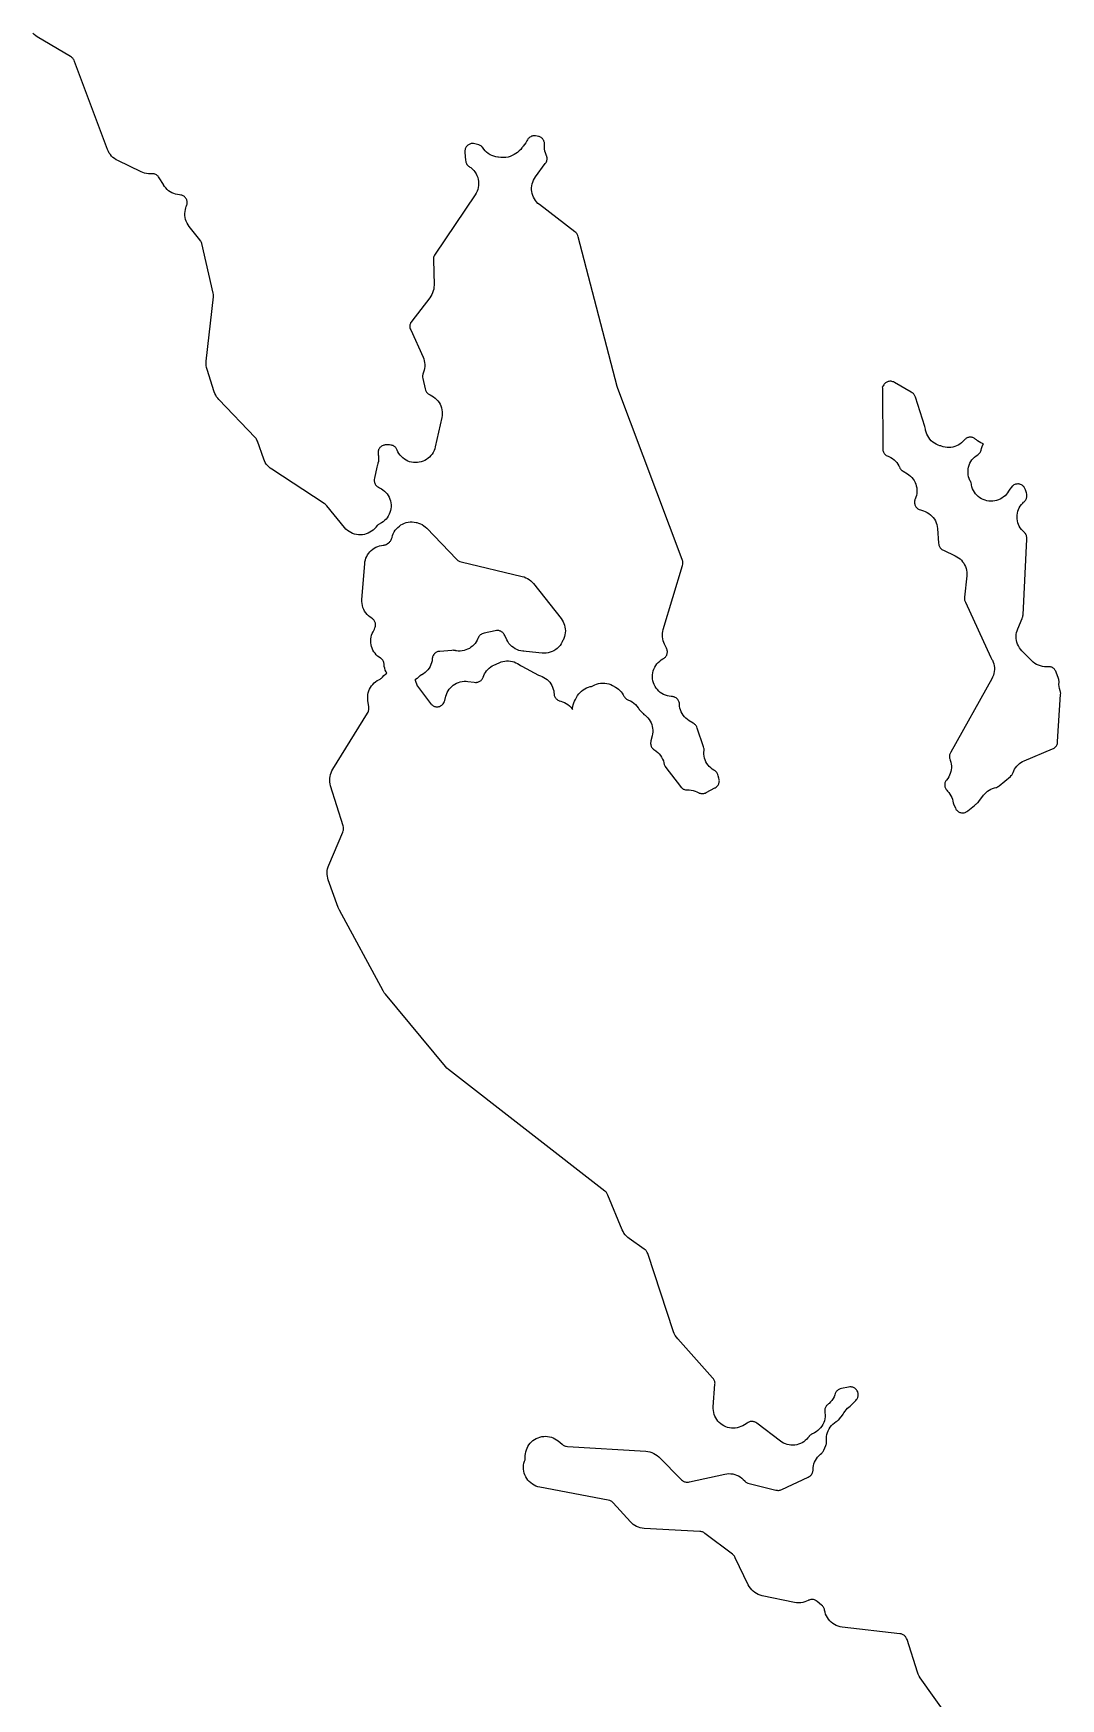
# Model space of a CAD drawing. Header units: metres. Extents: x 0 to 400, y 0 to 202.
# Drawn here: x 232.2 to 265.5, y 101.1 to 155 of the extents above; entities that cross this region are included whole.
import ezdxf

# ---------------------------------------------------------------- set-up
doc = ezdxf.new("R2010")
doc.units = ezdxf.units.M

msp = doc.modelspace()

# ---------------------------------------------------------------- linework, layer by layer
msp.add_lwpolyline([(262.363, 99.7916), (260.947, 101.7776), (260.911, 101.8336), (260.881, 101.8936), (260.858, 101.9566), (260.519, 103.0146), (260.506, 103.0496), (260.495, 103.0726), (260.482, 103.0936), (260.468, 103.1126), (260.453, 103.1286), (260.435, 103.1446), (260.414, 103.1606), (260.394, 103.1726), (260.373, 103.1826), (260.352, 103.1906), (260.327, 103.1976), (260.288, 103.2036), (258.42, 103.4186), (258.356, 103.4296), (258.293, 103.4466), (258.232, 103.4696), (258.174, 103.4996), (258.119, 103.5346), (258.068, 103.5746), (258.021, 103.6196), (257.979, 103.6696), (257.942, 103.7236), (257.911, 103.7806), (257.885, 103.8406), (257.866, 103.9026), (257.853, 103.9666), (257.852, 103.9766), (257.846, 103.9996), (257.838, 104.0226), (257.827, 104.0446), (257.815, 104.0656), (257.799, 104.0876), (257.784, 104.1036), (257.755, 104.1306), (257.617, 104.2446), (257.584, 104.2696), (257.564, 104.2816), (257.544, 104.2916), (257.521, 104.3006), (257.496, 104.3066), (257.472, 104.3106), (257.447, 104.3116), (257.422, 104.3116), (257.402, 104.3086), (257.377, 104.3016), (257.349, 104.2926), (257.332, 104.2856), (257.318, 104.2786), (257.272, 104.2556), (257.21, 104.2316), (257.145, 104.2146), (257.078, 104.2036), (257.011, 104.2006), (256.944, 104.2036), (256.878, 104.2146), (255.833, 104.4346), (255.769, 104.4516), (255.707, 104.4746), (255.648, 104.5036), (255.592, 104.5396), (255.541, 104.5796), (255.493, 104.6256), (255.451, 104.6756), (255.413, 104.7306), (255.382, 104.7876), (254.962, 105.6626), (254.944, 105.6966), (254.932, 105.7136), (254.916, 105.7336), (254.9, 105.7496), (254.871, 105.7746), (253.979, 106.4526), (253.944, 106.4766), (253.923, 106.4886), (253.902, 106.4966), (253.879, 106.5046), (253.851, 106.5096), (253.81, 106.5146), (252.012, 106.6136), (251.95, 106.6206), (251.888, 106.6326), (251.828, 106.6516), (251.77, 106.6756), (251.714, 106.7056), (251.662, 106.7406), (251.613, 106.7806), (251.568, 106.8246), (251.013, 107.4366), (250.985, 107.4646), (250.968, 107.4786), (250.949, 107.4916), (250.926, 107.5046), (250.908, 107.5126), (250.887, 107.5196), (250.848, 107.5286), (248.637, 107.9456), (248.574, 107.9616), (248.512, 107.9826), (248.453, 108.0106), (248.397, 108.0436), (248.345, 108.0826), (248.297, 108.1266), (248.253, 108.1756), (248.215, 108.2276), (248.182, 108.2836), (248.155, 108.3436), (248.134, 108.4046), (248.119, 108.4686), (248.111, 108.5336), (248.109, 108.5986), (248.114, 108.6636), (248.125, 108.7276), (248.143, 108.7906), (248.158, 108.8346), (248.165, 108.8606), (248.168, 108.8826), (248.168, 108.9046), (248.168, 108.9056), (248.167, 108.9676), (248.173, 109.0306), (248.184, 109.0926), (248.201, 109.1526), (248.224, 109.2116), (248.252, 109.2676), (248.286, 109.3196), (248.325, 109.3696), (248.368, 109.4146), (248.416, 109.4556), (248.467, 109.4926), (248.522, 109.5236), (248.579, 109.5486), (248.638, 109.5686), (248.7, 109.5836), (248.762, 109.5916), (248.825, 109.5936), (248.887, 109.5896), (248.949, 109.5796), (249.01, 109.5636), (249.069, 109.5416), (249.125, 109.5146), (249.179, 109.4816), (249.229, 109.4436), (249.359, 109.3366), (249.394, 109.3106), (249.415, 109.2976), (249.441, 109.2856), (249.465, 109.2776), (249.489, 109.2716), (249.531, 109.2676), (252.067, 109.1116), (252.133, 109.1036), (252.198, 109.0896), (252.261, 109.0686), (252.322, 109.0416), (252.38, 109.0086), (252.434, 108.9686), (252.483, 108.9246), (253.225, 108.1896), (253.255, 108.1626), (253.276, 108.1466), (253.3, 108.1326), (253.322, 108.1226), (253.342, 108.1156), (253.368, 108.1096), (253.396, 108.1066), (253.418, 108.1056), (253.443, 108.1076), (253.486, 108.1146), (254.622, 108.3696), (254.686, 108.3806), (254.751, 108.3856), (254.816, 108.3836), (254.881, 108.3746), (254.944, 108.3596), (255.006, 108.3386), (255.065, 108.3116), (255.121, 108.2786), (255.173, 108.2396), (255.222, 108.1966), (255.266, 108.1476), (255.266, 108.1466), (255.286, 108.1266), (255.302, 108.1126), (255.324, 108.0986), (255.346, 108.0866), (255.37, 108.0776), (255.411, 108.0646), (256.277, 107.8536), (256.314, 107.8456), (256.338, 107.8436), (256.361, 107.8436), (256.388, 107.8466), (256.412, 107.8506), (256.431, 107.8566), (256.469, 107.8726), (257.32, 108.2676), (257.357, 108.2876), (257.378, 108.3006), (257.395, 108.3146), (257.411, 108.3306), (257.428, 108.3506), (257.443, 108.3726), (257.453, 108.3916), (257.464, 108.4166), (257.472, 108.4416), (257.476, 108.4616), (257.479, 108.4876), (257.479, 108.5206), (257.483, 108.5816), (257.493, 108.6426), (257.508, 108.7016), (257.529, 108.7596), (257.555, 108.8146), (257.586, 108.8666), (257.622, 108.9166), (257.662, 108.9626), (257.707, 109.0036), (257.716, 109.0106), (257.719, 109.0126), (257.759, 109.0466), (257.776, 109.0646), (257.792, 109.0856), (257.805, 109.1046), (257.823, 109.1406), (257.891, 109.2956), (257.905, 109.3316), (257.911, 109.3536), (257.916, 109.3786), (257.918, 109.4036), (257.917, 109.4296), (257.915, 109.4496), (257.912, 109.5166), (257.915, 109.5826), (257.926, 109.6486), (257.943, 109.7126), (257.966, 109.7746), (257.996, 109.8336), (258.031, 109.8906), (258.072, 109.9426), (258.119, 109.9896), (258.169, 110.0326), (258.224, 110.0696), (258.27, 110.0976), (258.29, 110.1136), (258.308, 110.1296), (258.335, 110.1596), (258.43, 110.2806), (258.454, 110.3126), (258.479, 110.3556), (258.513, 110.4066), (258.551, 110.4546), (258.594, 110.4996), (258.641, 110.5396), (258.682, 110.5716), (258.711, 110.5996), (258.861, 110.7546), (258.888, 110.7856), (258.902, 110.8046), (258.914, 110.8246), (258.925, 110.8486), (258.933, 110.8736), (258.938, 110.8956), (258.942, 110.9186), (258.942, 110.9436), (258.941, 110.9686), (258.937, 110.9926), (258.931, 111.0146), (258.923, 111.0366), (258.911, 111.0606), (258.899, 111.0806), (258.883, 111.1026), (258.866, 111.1206), (258.85, 111.1356), (258.83, 111.1506), (258.808, 111.1626), (258.787, 111.1726), (258.764, 111.1806), (258.738, 111.1876), (258.714, 111.1906), (258.69, 111.1916), (258.665, 111.1906), (258.626, 111.1846), (258.397, 111.1396), (258.358, 111.1296), (258.333, 111.1206), (258.309, 111.1086), (258.289, 111.0976), (258.269, 111.0806), (258.249, 111.0636), (258.233, 111.0456), (258.22, 111.0266), (258.206, 111.0026), (258.196, 110.9796), (258.183, 110.9396), (258.158, 110.8756), (258.127, 110.8146), (258.089, 110.7576), (258.046, 110.7046), (257.997, 110.6566), (257.981, 110.6446), (257.972, 110.6366), (257.936, 110.6056), (257.917, 110.5856), (257.904, 110.5686), (257.89, 110.5476), (257.879, 110.5256), (257.871, 110.5036), (257.864, 110.4776), (257.86, 110.4536), (257.858, 110.4296), (257.858, 110.4076), (257.864, 110.3566), (257.869, 110.2926), (257.867, 110.2276), (257.859, 110.1626), (257.844, 110.0996), (257.823, 110.0386), (257.796, 109.9796), (257.763, 109.9226), (257.724, 109.8706), (257.681, 109.8226), (257.633, 109.7786), (257.581, 109.7396), (257.525, 109.7066), (257.466, 109.6786), (257.452, 109.6736), (257.428, 109.6606), (257.403, 109.6446), (257.386, 109.6296), (257.37, 109.6146), (257.354, 109.5946), (257.352, 109.5926), (257.315, 109.5416), (257.274, 109.4956), (257.228, 109.4536), (257.178, 109.4166), (257.125, 109.3836), (257.069, 109.3566), (257.011, 109.3346), (256.95, 109.3186), (256.889, 109.3076), (256.827, 109.3036), (256.765, 109.3056), (256.703, 109.3126), (256.642, 109.3266), (256.583, 109.3456), (256.526, 109.3706), (256.471, 109.4006), (256.42, 109.4366), (255.662, 110.0136), (255.629, 110.0366), (255.607, 110.0496), (255.585, 110.0596), (255.564, 110.0666), (255.542, 110.0706), (255.517, 110.0736), (255.491, 110.0746), (255.468, 110.0736), (255.444, 110.0696), (255.421, 110.0636), (255.399, 110.0546), (255.379, 110.0456), (255.344, 110.0236), (255.257, 109.9656), (255.203, 109.9326), (255.146, 109.9056), (255.087, 109.8846), (255.026, 109.8686), (254.963, 109.8596), (254.9, 109.8556), (254.837, 109.8586), (254.775, 109.8666), (254.714, 109.8816), (254.654, 109.9026), (254.597, 109.9286), (254.543, 109.9606), (254.492, 109.9976), (254.444, 110.0386), (254.401, 110.0846), (254.363, 110.1346), (254.33, 110.1886), (254.302, 110.2446), (254.28, 110.3036), (254.263, 110.3646), (254.253, 110.4266), (254.248, 110.4896), (254.25, 110.5526), (254.305, 111.2766), (254.306, 111.3186), (254.304, 111.3406), (254.3, 111.3656), (254.293, 111.3896), (254.284, 111.4126), (254.272, 111.4356), (254.256, 111.4586), (254.23, 111.4916), (253.098, 112.7506), (253.056, 112.8026), (253.02, 112.8586), (252.989, 112.9176), (252.965, 112.9796), (252.127, 115.5086), (252.114, 115.5416), (252.104, 115.5626), (252.091, 115.5846), (252.078, 115.6016), (252.064, 115.6166), (252.048, 115.6316), (252.017, 115.6556), (251.532, 115.9926), (251.484, 116.0306), (251.439, 116.0726), (251.398, 116.1186), (251.361, 116.1686), (251.33, 116.2216), (251.304, 116.2776), (250.841, 117.4016), (250.821, 117.4416), (250.809, 117.4626), (250.794, 117.4816), (250.774, 117.5036), (250.742, 117.5316), (245.685, 121.4696), (245.632, 121.5146), (245.585, 121.5656), (243.641, 123.9016), (243.602, 123.9536), (243.569, 124.0086), (242.155, 126.6256), (242.134, 126.6686), (242.116, 126.7126), (241.793, 127.6046), (241.775, 127.6626), (241.762, 127.7226), (241.755, 127.7826), (241.754, 127.8436), (241.759, 127.9046), (241.769, 127.9636), (241.785, 128.0226), (241.806, 128.0796), (242.261, 129.1476), (242.276, 129.1876), (242.282, 129.2116), (242.286, 129.2366), (242.287, 129.2626), (242.286, 129.2876), (242.282, 129.3126), (242.272, 129.3516), (241.868, 130.6516), (241.853, 130.7106), (241.843, 130.7716), (241.839, 130.8336), (241.841, 130.8946), (241.849, 130.9556), (241.862, 131.0156), (241.881, 131.0746), (241.906, 131.1306), (241.936, 131.1846), (243.061, 133.0036), (243.079, 133.0376), (243.09, 133.0636), (243.098, 133.0866), (243.103, 133.1096), (243.105, 133.1346), (243.106, 133.1616), (243.103, 133.2016), (243.073, 133.4166), (243.068, 133.4786), (243.068, 133.5406), (243.074, 133.6016), (243.087, 133.6626), (243.104, 133.7216), (243.128, 133.7796), (243.157, 133.8336), (243.191, 133.8856), (243.23, 133.9336), (243.273, 133.9786), (243.32, 134.0186), (243.371, 134.0536), (243.425, 134.0846), (243.47, 134.1066), (243.494, 134.1216), (243.512, 134.1346), (243.527, 134.1486), (243.547, 134.1716), (243.592, 134.2186), (243.641, 134.2606), (243.686, 134.2916), (243.661, 134.3386), (243.636, 134.3956), (243.618, 134.4556), (243.605, 134.5166), (243.598, 134.5786), (243.597, 134.5946), (243.593, 134.6206), (243.586, 134.6466), (243.578, 134.6706), (243.567, 134.6926), (243.555, 134.7126), (243.541, 134.7316), (243.524, 134.7496), (243.505, 134.7666), (243.489, 134.7796), (243.482, 134.7836), (243.437, 134.8126), (243.388, 134.8506), (243.344, 134.8936), (243.304, 134.9406), (243.268, 134.9906), (243.237, 135.0446), (243.212, 135.1006), (243.192, 135.1586), (243.177, 135.2186), (243.169, 135.2796), (243.166, 135.3416), (243.169, 135.4026), (243.178, 135.4636), (243.193, 135.5236), (243.213, 135.5826), (243.239, 135.6386), (243.285, 135.7256), (243.302, 135.7636), (243.311, 135.7906), (243.317, 135.8136), (243.32, 135.8346), (243.32, 135.8606), (243.319, 135.8856), (243.315, 135.9096), (243.309, 135.9346), (243.301, 135.9546), (243.289, 135.9796), (243.275, 136.0026), (243.263, 136.0186), (243.246, 136.0366), (243.228, 136.0536), (243.207, 136.0686), (243.197, 136.0746), (243.142, 136.1106), (243.092, 136.1526), (243.046, 136.1986), (243.005, 136.2496), (242.969, 136.3046), (242.939, 136.3626), (242.915, 136.4226), (242.897, 136.4856), (242.885, 136.5506), (242.88, 136.6156), (242.882, 136.6806), (242.97, 137.8396), (242.977, 137.9006), (242.991, 137.9606), (243.01, 138.0196), (243.034, 138.0756), (243.064, 138.1296), (243.099, 138.1806), (243.138, 138.2286), (243.182, 138.2716), (243.229, 138.3106), (243.28, 138.3446), (243.335, 138.3746), (243.391, 138.3986), (243.45, 138.4166), (243.51, 138.4296), (243.57, 138.4366), (243.571, 138.4366), (243.595, 138.4406), (243.619, 138.4476), (243.64, 138.4556), (243.662, 138.4656), (243.697, 138.4866), (243.736, 138.5136), (243.769, 138.5376), (243.786, 138.5536), (243.802, 138.5726), (243.818, 138.5936), (243.831, 138.6166), (243.841, 138.6396), (243.85, 138.6656), (243.856, 138.6916), (243.873, 138.7526), (243.896, 138.8116), (243.925, 138.8676), (243.959, 138.9206), (243.999, 138.9706), (244.043, 139.0166), (244.091, 139.0576), (244.143, 139.0936), (244.198, 139.1246), (244.256, 139.1506), (244.317, 139.1696), (244.379, 139.1836), (244.442, 139.1906), (244.505, 139.1926), (244.568, 139.1876), (244.631, 139.1766), (244.653, 139.1716), (244.713, 139.1546), (244.772, 139.1316), (244.828, 139.1036), (244.881, 139.0706), (244.931, 139.0316), (244.976, 138.9886), (245.938, 137.9866), (245.967, 137.9596), (245.985, 137.9456), (246.006, 137.9326), (246.026, 137.9216), (246.047, 137.9136), (246.087, 137.9026), (248.071, 137.4266), (248.13, 137.4096), (248.188, 137.3866), (248.242, 137.3586), (248.294, 137.3256), (248.343, 137.2876), (248.388, 137.2446), (248.428, 137.1986), (249.323, 136.0666), (249.359, 136.0166), (249.39, 135.9626), (249.416, 135.9066), (249.437, 135.8476), (249.451, 135.7876), (249.46, 135.7266), (249.463, 135.6646), (249.46, 135.6026), (249.451, 135.5416), (249.436, 135.4806), (249.416, 135.4226), (249.39, 135.3666), (249.376, 135.3406), (249.362, 135.3066), (249.33, 135.2496), (249.293, 135.1956), (249.25, 135.1456), (249.202, 135.0996), (249.15, 135.0596), (249.094, 135.0246), (249.035, 134.9956), (248.973, 134.9726), (248.909, 134.9566), (248.844, 134.9466), (248.778, 134.9436), (248.713, 134.9476), (248.193, 135.0016), (248.12, 135.0056), (248.12, 135.0066), (248.089, 135.0076), (248.023, 135.0186), (247.959, 135.0346), (247.897, 135.0586), (247.837, 135.0876), (247.781, 135.1236), (247.729, 135.1646), (247.681, 135.2106), (247.639, 135.2616), (247.601, 135.3166), (247.57, 135.3746), (247.501, 135.5196), (247.483, 135.5526), (247.468, 135.5746), (247.453, 135.5926), (247.436, 135.6106), (247.417, 135.6266), (247.398, 135.6396), (247.376, 135.6516), (247.354, 135.6606), (247.332, 135.6686), (247.309, 135.6736), (247.283, 135.6766), (247.261, 135.6766), (247.235, 135.6756), (247.196, 135.6686), (246.838, 135.5916), (246.799, 135.5806), (246.774, 135.5706), (246.754, 135.5616), (246.734, 135.5486), (246.712, 135.5326), (246.696, 135.5176), (246.68, 135.5006), (246.664, 135.4786), (246.652, 135.4586), (246.639, 135.4306), (246.636, 135.4236), (246.611, 135.3666), (246.58, 135.3126), (246.544, 135.2616), (246.503, 135.2146), (246.458, 135.1716), (246.409, 135.1336), (246.357, 135.0996), (246.302, 135.0706), (246.244, 135.0476), (246.184, 135.0306), (246.123, 135.0186), (246.061, 135.0136), (245.999, 135.0136), (245.937, 135.0196), (245.912, 135.0246), (245.907, 135.0256), (245.876, 135.0316), (245.857, 135.0346), (245.833, 135.0356), (245.791, 135.0346), (245.401, 135.0026), (245.361, 134.9976), (245.34, 134.9926), (245.316, 134.9846), (245.292, 134.9736), (245.27, 134.9616), (245.249, 134.9466), (245.232, 134.9316), (245.216, 134.9146), (245.202, 134.8956), (245.187, 134.8716), (245.177, 134.8506), (245.168, 134.8266), (245.162, 134.8036), (245.157, 134.7746), (245.156, 134.7626), (245.148, 134.6986), (245.133, 134.6356), (245.112, 134.5746), (245.085, 134.5156), (245.053, 134.4596), (245.015, 134.4076), (244.972, 134.3586), (244.924, 134.3156), (244.873, 134.2766), (244.817, 134.2426), (244.809, 134.2386), (244.766, 134.2146), (244.746, 134.2006), (244.724, 134.1816), (244.709, 134.1666), (244.664, 134.1246), (244.615, 134.0866), (244.594, 134.0736), (244.598, 134.0666), (244.627, 134.0086), (244.651, 133.9476), (244.662, 133.9146), (244.672, 133.8906), (244.683, 133.8706), (244.707, 133.8366), (245.102, 133.3186), (245.127, 133.2886), (245.145, 133.2716), (245.164, 133.2556), (245.183, 133.2436), (245.205, 133.2316), (245.23, 133.2216), (245.252, 133.2156), (245.275, 133.2116), (245.303, 133.2086), (245.328, 133.2086), (245.348, 133.2106), (245.37, 133.2156), (245.394, 133.2226), (245.42, 133.2336), (245.441, 133.2446), (245.463, 133.2596), (245.482, 133.2746), (245.496, 133.2886), (245.511, 133.3076), (245.527, 133.3316), (245.538, 133.3506), (245.546, 133.3716), (245.559, 133.4136), (245.594, 133.5506), (245.613, 133.6106), (245.637, 133.6686), (245.667, 133.7246), (245.702, 133.7766), (245.742, 133.8256), (245.787, 133.8696), (245.836, 133.9096), (245.888, 133.9446), (245.944, 133.9746), (246.002, 133.9986), (246.062, 134.0176), (246.124, 134.0306), (246.187, 134.0366), (246.25, 134.0366), (246.312, 134.0316), (246.517, 134.0026), (246.559, 133.9986), (246.584, 133.9986), (246.604, 134.0006), (246.626, 134.0056), (246.654, 134.0136), (246.676, 134.0226), (246.695, 134.0336), (246.716, 134.0476), (246.735, 134.0626), (246.754, 134.0826), (246.768, 134.0986), (246.782, 134.1196), (246.795, 134.1436), (246.802, 134.1586), (246.805, 134.1656), (246.822, 134.2156), (246.848, 134.2706), (246.879, 134.3226), (246.915, 134.3716), (246.955, 134.4176), (246.999, 134.4596), (247.047, 134.4966), (247.098, 134.5296), (247.152, 134.5566), (247.325, 134.6356), (247.382, 134.6586), (247.442, 134.6766), (247.503, 134.6886), (247.564, 134.6936), (247.626, 134.6936), (247.688, 134.6876), (247.749, 134.6756), (247.808, 134.6586), (247.865, 134.6346), (247.92, 134.6066), (247.972, 134.5726), (248.013, 134.5436), (248.05, 134.5216), (248.595, 134.2356), (248.629, 134.2196), (248.655, 134.2116), (248.713, 134.1886), (248.769, 134.1606), (248.821, 134.1276), (248.87, 134.0896), (248.916, 134.0466), (248.957, 134.0006), (248.993, 133.9496), (249.025, 133.8956), (249.051, 133.8396), (249.071, 133.7806), (249.086, 133.7206), (249.095, 133.6586), (249.096, 133.6426), (249.1, 133.6036), (249.106, 133.5776), (249.114, 133.5526), (249.122, 133.5326), (249.135, 133.5106), (249.15, 133.4886), (249.166, 133.4696), (249.183, 133.4536), (249.202, 133.4386), (249.224, 133.4256), (249.247, 133.4136), (249.268, 133.4056), (249.315, 133.3936), (249.376, 133.3736), (249.436, 133.3476), (249.493, 133.3166), (249.546, 133.2796), (249.595, 133.2376), (249.64, 133.1906), (249.68, 133.1396), (249.693, 133.1196), (249.694, 133.1506), (249.701, 133.2126), (249.715, 133.2746), (249.734, 133.3336), (249.759, 133.3906), (249.79, 133.4456), (249.818, 133.4916), (249.829, 133.5136), (249.86, 133.5696), (249.897, 133.6226), (249.938, 133.6716), (249.985, 133.7166), (250.035, 133.7566), (250.089, 133.7916), (250.147, 133.8206), (250.207, 133.8436), (250.269, 133.8606), (250.304, 133.8686), (250.328, 133.8766), (250.352, 133.8876), (250.353, 133.8876), (250.412, 133.9186), (250.474, 133.9426), (250.538, 133.9606), (250.604, 133.9716), (250.671, 133.9756), (250.737, 133.9726), (250.803, 133.9636), (250.868, 133.9466), (250.931, 133.9246), (250.991, 133.8956), (251.089, 133.8416), (251.139, 133.8106), (251.187, 133.7746), (251.231, 133.7356), (251.271, 133.6916), (251.307, 133.6446), (251.339, 133.5946), (251.36, 133.5536), (251.376, 133.5266), (251.391, 133.5046), (251.406, 133.4876), (251.424, 133.4716), (251.445, 133.4556), (251.466, 133.4426), (251.488, 133.4316), (251.507, 133.4246), (251.57, 133.3986), (251.629, 133.3656), (251.684, 133.3266), (251.735, 133.2816), (251.781, 133.2316), (251.822, 133.1776), (251.838, 133.1516), (251.856, 133.1256), (251.884, 133.0926), (251.978, 132.9916), (252.008, 132.9636), (252.048, 132.9326), (252.094, 132.8916), (252.137, 132.8466), (252.175, 132.7976), (252.208, 132.7456), (252.236, 132.6906), (252.258, 132.6336), (252.276, 132.5746), (252.287, 132.5136), (252.292, 132.4516), (252.292, 132.3906), (252.286, 132.3286), (252.274, 132.2686), (252.232, 132.1016), (252.224, 132.0606), (252.222, 132.0396), (252.222, 132.0166), (252.224, 131.9916), (252.229, 131.9666), (252.236, 131.9446), (252.245, 131.9206), (252.256, 131.8996), (252.268, 131.8806), (252.284, 131.8596), (252.3, 131.8436), (252.317, 131.8296), (252.34, 131.8126), (252.344, 131.8096), (252.401, 131.7736), (252.453, 131.7316), (252.5, 131.6836), (252.542, 131.6316), (252.579, 131.5756), (252.61, 131.5166), (252.634, 131.4536), (252.652, 131.3896), (252.662, 131.3406), (252.671, 131.3146), (252.679, 131.2956), (252.691, 131.2746), (252.715, 131.2396), (253.191, 130.6246), (253.215, 130.5946), (253.231, 130.5796), (253.253, 130.5626), (253.278, 130.5466), (253.297, 130.5376), (253.319, 130.5296), (253.346, 130.5216), (253.37, 130.5186), (253.392, 130.5166), (253.412, 130.5176), (253.475, 130.5176), (253.539, 130.5116), (253.602, 130.4996), (253.663, 130.4806), (253.722, 130.4566), (253.778, 130.4266), (253.779, 130.4266), (253.798, 130.4166), (253.822, 130.4086), (253.845, 130.4026), (253.87, 130.3996), (253.895, 130.3986), (253.921, 130.3996), (253.945, 130.4036), (253.967, 130.4096), (253.988, 130.4166), (254.023, 130.4346), (254.303, 130.5846), (254.311, 130.5896), (254.34, 130.6076), (254.356, 130.6196), (254.373, 130.6356), (254.389, 130.6526), (254.404, 130.6726), (254.418, 130.6956), (254.427, 130.7146), (254.435, 130.7366), (254.442, 130.7616), (254.446, 130.7876), (254.447, 130.8096), (254.446, 130.8336), (254.443, 130.8586), (254.435, 130.8966), (254.412, 130.9766), (254.399, 131.0156), (254.388, 131.0406), (254.376, 131.0616), (254.362, 131.0806), (254.343, 131.1016), (254.324, 131.1196), (254.307, 131.1326), (254.27, 131.1536), (254.217, 131.1876), (254.167, 131.2276), (254.121, 131.2716), (254.08, 131.3196), (254.044, 131.3716), (254.013, 131.4276), (253.988, 131.4856), (253.968, 131.5456), (253.955, 131.6076), (253.947, 131.6706), (253.946, 131.7346), (253.951, 131.7976), (253.952, 131.8226), (253.95, 131.8456), (253.946, 131.8716), (253.934, 131.9126), (253.729, 132.5176), (253.714, 132.5576), (253.703, 132.5786), (253.69, 132.5986), (253.673, 132.6196), (253.658, 132.6346), (253.636, 132.6526), (253.6, 132.6776), (253.469, 132.7566), (253.415, 132.7926), (253.365, 132.8346), (253.319, 132.8806), (253.278, 132.9316), (253.243, 132.9856), (253.213, 133.0436), (253.189, 133.1046), (253.171, 133.1666), (253.16, 133.2316), (253.155, 133.2966), (253.155, 133.3056), (253.152, 133.3296), (253.146, 133.3556), (253.138, 133.3796), (253.127, 133.4036), (253.115, 133.4246), (253.102, 133.4436), (253.083, 133.4646), (253.069, 133.4786), (253.048, 133.4936), (253.022, 133.5096), (253, 133.5206), (252.982, 133.5276), (252.956, 133.5346), (252.929, 133.5386), (252.892, 133.5406), (252.828, 133.5476), (252.765, 133.5606), (252.704, 133.5806), (252.644, 133.6056), (252.588, 133.6376), (252.535, 133.6736), (252.486, 133.7156), (252.441, 133.7626), (252.401, 133.8126), (252.367, 133.8676), (252.338, 133.9246), (252.314, 133.9856), (252.297, 134.0476), (252.287, 134.1106), (252.282, 134.1756), (252.284, 134.2396), (252.293, 134.3036), (252.307, 134.3666), (252.328, 134.4276), (252.355, 134.4866), (252.388, 134.5416), (252.425, 134.5946), (252.468, 134.6426), (252.516, 134.6856), (252.568, 134.7246), (252.623, 134.7586), (252.644, 134.7696), (252.665, 134.7836), (252.686, 134.8006), (252.702, 134.8176), (252.716, 134.8346), (252.729, 134.8556), (252.743, 134.8816), (252.751, 134.9026), (252.758, 134.9256), (252.763, 134.9506), (252.765, 134.9736), (252.764, 135.0006), (252.761, 135.0266), (252.756, 135.0506), (252.749, 135.0726), (252.733, 135.1106), (252.672, 135.2346), (252.647, 135.2906), (252.628, 135.3476), (252.614, 135.4076), (252.606, 135.4676), (252.604, 135.5286), (252.607, 135.5896), (252.617, 135.6496), (252.631, 135.7086), (253.253, 137.7856), (253.262, 137.8236), (253.266, 137.8486), (253.267, 137.8696), (253.267, 137.8916), (253.263, 137.9166), (253.258, 137.9396), (253.247, 137.9736), (251.163, 143.5086), (251.142, 143.5736), (249.88, 148.4246), (249.868, 148.4606), (249.86, 148.4816), (249.848, 148.5036), (249.834, 148.5236), (249.82, 148.5416), (249.804, 148.5576), (249.773, 148.5836), (248.626, 149.4636), (248.578, 149.5036), (248.534, 149.5486), (248.495, 149.5976), (248.461, 149.6496), (248.432, 149.7056), (248.408, 149.7636), (248.391, 149.8236), (248.379, 149.8846), (248.373, 149.9466), (248.373, 150.0096), (248.379, 150.0716), (248.391, 150.1336), (248.409, 150.1936), (248.433, 150.2516), (248.462, 150.3066), (248.496, 150.3586), (248.815, 150.7976), (248.838, 150.8316), (248.849, 150.8536), (248.859, 150.8776), (248.866, 150.9036), (248.87, 150.9286), (248.872, 150.9496), (248.871, 150.9766), (248.868, 151.0056), (248.863, 151.0276), (248.856, 151.0476), (248.844, 151.0726), (248.819, 151.1346), (248.801, 151.1986), (248.789, 151.2646), (248.784, 151.3316), (248.786, 151.3986), (248.788, 151.4176), (248.787, 151.4446), (248.784, 151.4706), (248.78, 151.4936), (248.772, 151.5166), (248.762, 151.5406), (248.749, 151.5626), (248.735, 151.5846), (248.722, 151.5986), (248.702, 151.6176), (248.681, 151.6346), (248.662, 151.6466), (248.637, 151.6596), (248.618, 151.6666), (248.591, 151.6736), (248.548, 151.6816), (248.501, 151.6876), (248.462, 151.6896), (248.436, 151.6886), (248.407, 151.6856), (248.384, 151.6806), (248.366, 151.6746), (248.341, 151.6626), (248.319, 151.6506), (248.301, 151.6366), (248.279, 151.6176), (248.262, 151.6006), (248.248, 151.5826), (248.236, 151.5626), (248.216, 151.5236), (248.183, 151.4646), (248.145, 151.4096), (248.1, 151.3586), (248.092, 151.3496), (248.074, 151.3276), (248.059, 151.3056), (248.018, 151.2496), (247.971, 151.1996), (247.919, 151.1546), (247.863, 151.1146), (247.802, 151.0816), (247.738, 151.0506), (247.675, 151.0236), (247.609, 151.0036), (247.542, 150.9916), (247.473, 150.9856), (247.405, 150.9876), (247.374, 150.9916), (247.303, 150.9976), (247.301, 150.9976), (247.277, 150.9986), (247.211, 151.0096), (247.147, 151.0266), (247.084, 151.0496), (247.025, 151.0796), (246.968, 151.1156), (246.916, 151.1566), (246.868, 151.2036), (246.826, 151.2546), (246.799, 151.2936), (246.779, 151.3206), (246.763, 151.3386), (246.745, 151.3556), (246.726, 151.3696), (246.709, 151.3806), (246.683, 151.3926), (246.66, 151.4016), (246.625, 151.4106), (246.531, 151.4316), (246.491, 151.4386), (246.467, 151.4396), (246.441, 151.4386), (246.418, 151.4366), (246.394, 151.4306), (246.368, 151.4216), (246.35, 151.4136), (246.325, 151.3986), (246.305, 151.3846), (246.287, 151.3686), (246.268, 151.3486), (246.254, 151.3306), (246.242, 151.3096), (246.231, 151.2866), (246.222, 151.2646), (246.216, 151.2406), (246.212, 151.2146), (246.211, 151.1906), (246.213, 151.1496), (246.236, 150.8976), (246.241, 150.8596), (246.247, 150.8366), (246.256, 150.8116), (246.266, 150.7896), (246.28, 150.7656), (246.295, 150.7456), (246.31, 150.7296), (246.329, 150.7116), (246.348, 150.6976), (246.355, 150.6926), (246.376, 150.6776), (246.402, 150.6606), (246.452, 150.6186), (246.498, 150.5716), (246.538, 150.5196), (246.573, 150.4646), (246.603, 150.4066), (246.626, 150.3446), (246.643, 150.2816), (246.654, 150.2176), (246.658, 150.1516), (246.655, 150.0866), (246.646, 150.0216), (246.631, 149.9576), (246.608, 149.8966), (246.58, 149.8366), (246.546, 149.7806), (245.246, 147.8636), (245.224, 147.8266), (245.214, 147.8046), (245.206, 147.7816), (245.199, 147.7536), (245.196, 147.7286), (245.194, 147.6856), (245.213, 146.8566), (245.211, 146.7926), (245.203, 146.7296), (245.189, 146.6686), (245.169, 146.6076), (245.144, 146.5506), (245.113, 146.4946), (245.076, 146.4436), (244.492, 145.6936), (244.469, 145.6616), (244.457, 145.6396), (244.448, 145.6196), (244.441, 145.5966), (244.434, 145.5676), (244.431, 145.5416), (244.431, 145.5186), (244.432, 145.4956), (244.436, 145.4736), (244.445, 145.4456), (244.46, 145.4066), (244.858, 144.5296), (244.881, 144.4716), (244.898, 144.4116), (244.91, 144.3496), (244.915, 144.2876), (244.915, 144.2256), (244.908, 144.1626), (244.896, 144.1016), (244.878, 144.0416), (244.862, 144.0036), (244.854, 143.9796), (244.848, 143.9546), (244.845, 143.9276), (244.844, 143.9026), (244.845, 143.8786), (244.852, 143.8376), (244.927, 143.5006), (244.938, 143.4616), (244.947, 143.4366), (244.959, 143.4136), (244.972, 143.3926), (244.987, 143.3736), (245.005, 143.3546), (245.022, 143.3406), (245.042, 143.3266), (245.066, 143.3126), (245.09, 143.3026), (245.147, 143.2746), (245.2, 143.2406), (245.251, 143.2016), (245.297, 143.1576), (245.338, 143.1106), (245.375, 143.0586), (245.407, 143.0036), (245.433, 142.9456), (245.453, 142.8856), (245.467, 142.8236), (245.475, 142.7606), (245.477, 142.6966), (245.473, 142.6336), (245.462, 142.5716), (245.254, 141.6206), (245.237, 141.5586), (245.215, 141.4996), (245.187, 141.4426), (245.153, 141.3886), (245.115, 141.3386), (245.071, 141.2926), (245.023, 141.2506), (244.972, 141.2136), (244.917, 141.1826), (244.859, 141.1556), (244.799, 141.1356), (244.737, 141.1216), (244.674, 141.1126), (244.611, 141.1106), (244.548, 141.1146), (244.485, 141.1246), (244.424, 141.1416), (244.364, 141.1636), (244.308, 141.1916), (244.254, 141.2246), (244.203, 141.2636), (244.157, 141.3066), (244.115, 141.3536), (244.078, 141.4056), (244.046, 141.4606), (244.019, 141.5176), (244.011, 141.5386), (244, 141.5596), (243.986, 141.5816), (243.968, 141.6016), (243.951, 141.6196), (243.931, 141.6346), (243.912, 141.6476), (243.888, 141.6606), (243.864, 141.6696), (243.842, 141.6756), (243.813, 141.6806), (243.772, 141.6846), (243.678, 141.6866), (243.636, 141.6846), (243.607, 141.6816), (243.585, 141.6766), (243.564, 141.6696), (243.538, 141.6576), (243.517, 141.6456), (243.499, 141.6326), (243.479, 141.6146), (243.462, 141.5976), (243.448, 141.5786), (243.433, 141.5546), (243.422, 141.5336), (243.414, 141.5116), (243.408, 141.4876), (243.404, 141.4636), (243.402, 141.4366), (243.403, 141.4136), (243.409, 141.3696), (243.41, 141.3586), (243.416, 141.3266), (243.42, 141.2666), (243.418, 141.2066), (243.412, 141.1476), (243.399, 141.0896), (243.382, 141.0326), (243.373, 141.0086), (243.363, 140.9686), (243.286, 140.6056), (243.28, 140.5656), (243.279, 140.5416), (243.28, 140.5136), (243.284, 140.4876), (243.289, 140.4666), (243.297, 140.4436), (243.308, 140.4186), (243.321, 140.3976), (243.335, 140.3786), (243.352, 140.3606), (243.37, 140.3436), (243.39, 140.3286), (243.414, 140.3146), (243.454, 140.2956), (243.51, 140.2656), (243.562, 140.2306), (243.611, 140.1906), (243.655, 140.1456), (243.695, 140.0966), (243.73, 140.0446), (243.76, 139.9886), (243.785, 139.9306), (243.803, 139.8706), (243.816, 139.8086), (243.822, 139.7456), (243.822, 139.6826), (243.817, 139.6196), (243.805, 139.5576), (243.787, 139.4976), (243.763, 139.4386), (243.734, 139.3826), (243.699, 139.3296), (243.66, 139.2806), (243.616, 139.2356), (243.568, 139.1956), (243.516, 139.1596), (243.474, 139.1366), (243.46, 139.1286), (243.455, 139.1266), (243.422, 139.1086), (243.399, 139.0936), (243.382, 139.0806), (243.366, 139.0636), (243.339, 139.0306), (243.335, 139.0246), (243.327, 139.0156), (243.293, 138.9746), (243.246, 138.9306), (243.195, 138.8906), (243.14, 138.8566), (243.082, 138.8276), (243.022, 138.8046), (242.96, 138.7876), (242.896, 138.7766), (242.831, 138.7726), (242.767, 138.7746), (242.703, 138.7836), (242.64, 138.7986), (242.579, 138.8196), (242.52, 138.8476), (242.465, 138.8796), (242.413, 138.9186), (242.365, 138.9616), (242.321, 139.0096), (241.741, 139.7166), (241.712, 139.7476), (241.694, 139.7636), (241.66, 139.7886), (239.96, 140.8966), (239.911, 140.9326), (239.865, 140.9726), (239.823, 141.0166), (239.786, 141.0646), (239.753, 141.1156), (239.725, 141.1696), (239.702, 141.2256), (239.501, 141.8026), (239.484, 141.8426), (239.47, 141.8686), (239.454, 141.8926), (239.428, 141.9236), (238.252, 143.1496), (238.214, 143.1936), (238.179, 143.2406), (238.149, 143.2916), (238.123, 143.3446), (238.103, 143.3996), (237.871, 144.1226), (237.854, 144.1886), (237.843, 144.2556), (237.84, 144.3236), (237.844, 144.3926), (238.076, 146.4816), (238.079, 146.5286), (238.077, 146.5546), (238.069, 146.6006), (237.695, 148.2026), (237.685, 148.2386), (237.678, 148.2576), (237.669, 148.2756), (237.657, 148.2956), (237.635, 148.3266), (237.292, 148.7566), (237.255, 148.8086), (237.223, 148.8646), (237.196, 148.9236), (237.176, 148.9836), (237.161, 149.0466), (237.153, 149.1106), (237.151, 149.1746), (237.156, 149.2386), (237.167, 149.3016), (237.184, 149.3636), (237.197, 149.3976), (237.207, 149.4236), (237.217, 149.4516), (237.223, 149.4756), (237.227, 149.4986), (237.228, 149.5236), (237.227, 149.5486), (237.223, 149.5756), (237.217, 149.6016), (237.21, 149.6216), (237.199, 149.6446), (237.185, 149.6666), (237.17, 149.6876), (237.153, 149.7056), (237.135, 149.7216), (237.115, 149.7366), (237.093, 149.7496), (237.069, 149.7606), (237.049, 149.7676), (237.023, 149.7736), (236.98, 149.7786), (236.972, 149.7796), (236.91, 149.7876), (236.849, 149.8016), (236.789, 149.8216), (236.731, 149.8476), (236.677, 149.8786), (236.625, 149.9146), (236.578, 149.9556), (236.534, 150.0016), (236.495, 150.0506), (236.461, 150.1046), (236.454, 150.1176), (236.323, 150.3336), (236.301, 150.3666), (236.289, 150.3806), (236.27, 150.3996), (236.247, 150.4176), (236.228, 150.4306), (236.207, 150.4406), (236.184, 150.4506), (236.157, 150.4586), (236.135, 150.4626), (236.113, 150.4646), (236.094, 150.4646), (236.089, 150.4646), (236.033, 150.4596), (235.971, 150.4606), (235.909, 150.4686), (235.849, 150.4806), (235.79, 150.4996), (235.733, 150.5236), (234.977, 150.8876), (234.923, 150.9176), (234.871, 150.9516), (234.823, 150.9906), (234.78, 151.0346), (234.74, 151.0816), (234.705, 151.1336), (234.676, 151.1876), (234.651, 151.2446), (233.58, 154.1006), (233.564, 154.1376), (233.552, 154.1586), (233.537, 154.1816), (233.521, 154.2006), (233.506, 154.2156), (233.486, 154.2316), (233.453, 154.2546), (232.373, 154.8956), (232.323, 154.9286), (232.275, 154.9666), (232.232, 155.0086)])
msp.add_lwpolyline([(259.737, 141.5296), (259.741, 141.5036), (259.748, 141.4776), (259.756, 141.4546), (259.767, 141.4326), (259.778, 141.4146), (259.795, 141.3926), (259.814, 141.3716), (259.831, 141.3566), (259.849, 141.3446), (259.872, 141.3316), (259.908, 141.3156), (259.935, 141.3056), (259.993, 141.2766), (260.048, 141.2436), (260.099, 141.2046), (260.145, 141.1606), (260.188, 141.1126), (260.225, 141.0596), (260.257, 141.0046), (260.266, 140.9826), (260.272, 140.9706), (260.292, 140.9306), (260.306, 140.9096), (260.322, 140.8896), (260.338, 140.8726), (260.358, 140.8566), (260.394, 140.8316), (260.531, 140.7476), (260.583, 140.7126), (260.63, 140.6726), (260.674, 140.6286), (260.714, 140.5806), (260.748, 140.5286), (260.778, 140.4736), (260.802, 140.4166), (260.82, 140.3576), (260.833, 140.2966), (260.84, 140.2346), (260.841, 140.1726), (260.836, 140.1106), (260.824, 140.0496), (260.808, 139.9896), (260.785, 139.9316), (260.777, 139.9136), (260.77, 139.8906), (260.765, 139.8696), (260.762, 139.8446), (260.761, 139.8206), (260.762, 139.7986), (260.767, 139.7716), (260.773, 139.7486), (260.782, 139.7246), (260.792, 139.7026), (260.803, 139.6846), (260.816, 139.6676), (260.836, 139.6466), (260.854, 139.6286), (260.87, 139.6176), (260.891, 139.6046), (260.915, 139.5936), (260.952, 139.5796), (261.052, 139.5486), (261.112, 139.5266), (261.171, 139.4986), (261.226, 139.4656), (261.277, 139.4266), (261.325, 139.3826), (261.367, 139.3336), (261.405, 139.2816), (261.437, 139.2256), (261.464, 139.1666), (261.485, 139.1056), (261.499, 139.0426), (261.507, 138.9786), (261.543, 138.5016), (261.548, 138.4626), (261.552, 138.4416), (261.56, 138.4186), (261.569, 138.3976), (261.582, 138.3756), (261.596, 138.3546), (261.613, 138.3346), (261.627, 138.3206), (261.647, 138.3046), (261.669, 138.2906), (261.701, 138.2726), (262.081, 138.0956), (262.135, 138.0666), (262.187, 138.0326), (262.235, 137.9946), (262.279, 137.9516), (262.319, 137.9046), (262.354, 137.8546), (262.384, 137.8006), (262.41, 137.7446), (262.429, 137.6866), (262.443, 137.6266), (262.452, 137.5656), (262.454, 137.5036), (262.451, 137.4426), (262.38, 136.7576), (262.378, 136.7146), (262.38, 136.6866), (262.384, 136.6586), (262.39, 136.6366), (262.407, 136.5956), (263.234, 134.8036), (263.269, 134.7376), (263.281, 134.7156), (263.306, 134.6576), (263.324, 134.5986), (263.337, 134.5376), (263.345, 134.4756), (263.346, 134.4136), (263.341, 134.3516), (263.33, 134.2906), (263.314, 134.2306), (263.291, 134.1716), (263.264, 134.1166), (261.932, 131.7346), (261.914, 131.6996), (261.906, 131.6766), (261.898, 131.6476), (261.894, 131.6236), (261.893, 131.6016), (261.894, 131.5766), (261.898, 131.5486), (261.904, 131.5226), (261.92, 131.4756), (261.938, 131.4166), (261.95, 131.3556), (261.956, 131.2936), (261.956, 131.2316), (261.95, 131.1696), (261.939, 131.1086), (261.921, 131.0486), (261.898, 130.9906), (261.869, 130.9356), (261.835, 130.8836), (261.797, 130.8346), (261.795, 130.8326), (261.779, 130.8116), (261.767, 130.7906), (261.757, 130.7676), (261.748, 130.7416), (261.743, 130.7196), (261.74, 130.6916), (261.739, 130.6656), (261.74, 130.6446), (261.745, 130.6176), (261.753, 130.5916), (261.76, 130.5726), (261.772, 130.5496), (261.788, 130.5256), (261.803, 130.5066), (261.829, 130.4806), (261.87, 130.4336), (261.907, 130.3826), (261.939, 130.3286), (261.966, 130.2716), (261.987, 130.2126), (262.002, 130.1526), (262.013, 130.0946), (262.02, 130.0696), (262.035, 130.0346), (262.083, 129.9326), (262.102, 129.8956), (262.114, 129.8776), (262.13, 129.8586), (262.15, 129.8386), (262.165, 129.8246), (262.185, 129.8116), (262.205, 129.8006), (262.227, 129.7906), (262.254, 129.7816), (262.278, 129.7766), (262.3, 129.7736), (262.323, 129.7736), (262.345, 129.7746), (262.37, 129.7796), (262.398, 129.7866), (262.419, 129.7946), (262.436, 129.8026), (262.457, 129.8156), (262.491, 129.8416), (262.7, 130.0156), (262.702, 130.0176), (262.745, 130.0536), (262.766, 130.0686), (262.802, 130.0976), (262.82, 130.1146), (262.844, 130.1436), (262.997, 130.3446), (263.037, 130.3916), (263.08, 130.4346), (263.128, 130.4736), (263.179, 130.5076), (263.233, 130.5376), (263.29, 130.5606), (263.348, 130.5796), (263.398, 130.5926), (263.42, 130.6006), (263.443, 130.6116), (263.465, 130.6246), (263.497, 130.6486), (263.863, 130.9526), (263.892, 130.9796), (263.911, 130.9996), (263.926, 131.0206), (263.937, 131.0386), (263.946, 131.0596), (263.952, 131.0756), (263.974, 131.1316), (264.002, 131.1846), (264.034, 131.2356), (264.071, 131.2836), (264.113, 131.3276), (264.158, 131.3676), (264.206, 131.4026), (264.258, 131.4336), (264.312, 131.4596), (265.225, 131.8436), (265.263, 131.8626), (265.283, 131.8736), (265.303, 131.8896), (265.322, 131.9066), (265.338, 131.9256), (265.354, 131.9476), (265.365, 131.9666), (265.374, 131.9896), (265.384, 132.0176), (265.389, 132.0416), (265.393, 132.0806), (265.491, 133.6096), (265.492, 133.6466), (265.49, 133.6686), (265.486, 133.6936), (265.48, 133.7186), (265.476, 133.7296), (265.455, 133.7966), (265.443, 133.8646), (265.437, 133.9336), (265.439, 134.0036), (265.44, 134.0126), (265.44, 134.0376), (265.437, 134.0606), (265.431, 134.0906), (265.42, 134.1286), (265.347, 134.3276), (265.331, 134.3626), (265.317, 134.3876), (265.303, 134.4086), (265.289, 134.4256), (265.27, 134.4436), (265.25, 134.4596), (265.225, 134.4756), (265.207, 134.4856), (265.185, 134.4936), (265.161, 134.5006), (265.134, 134.5046), (265.109, 134.5066), (265.061, 134.5046), (265.056, 134.5046), (265.032, 134.5026), (264.966, 134.5046), (264.901, 134.5136), (264.836, 134.5286), (264.774, 134.5506), (264.714, 134.5786), (264.657, 134.6126), (264.604, 134.6516), (264.556, 134.6966), (264.236, 135.0226), (264.193, 135.0706), (264.156, 135.1216), (264.124, 135.1766), (264.097, 135.2346), (264.076, 135.2946), (264.061, 135.3556), (264.053, 135.4186), (264.05, 135.4826), (264.054, 135.5456), (264.064, 135.6086), (264.08, 135.6706), (264.102, 135.7296), (264.247, 136.0706), (264.259, 136.1046), (264.264, 136.1236), (264.269, 136.1476), (264.273, 136.1856), (264.397, 138.6346), (264.397, 138.6756), (264.395, 138.6996), (264.39, 138.7256), (264.383, 138.7486), (264.375, 138.7676), (264.363, 138.7916), (264.349, 138.8126), (264.334, 138.8306), (264.316, 138.8486), (264.308, 138.8566), (264.262, 138.8996), (264.221, 138.9456), (264.184, 138.9966), (264.153, 139.0506), (264.126, 139.1076), (264.106, 139.1666), (264.091, 139.2266), (264.082, 139.2886), (264.079, 139.3506), (264.082, 139.4136), (264.091, 139.4756), (264.106, 139.5356), (264.127, 139.5946), (264.153, 139.6516), (264.185, 139.7056), (264.221, 139.7556), (264.263, 139.8026), (264.289, 139.8276), (264.308, 139.8456), (264.329, 139.8656), (264.344, 139.8836), (264.359, 139.9056), (264.372, 139.9276), (264.381, 139.9466), (264.388, 139.9676), (264.393, 139.9926), (264.396, 140.0196), (264.397, 140.0416), (264.396, 140.0646), (264.392, 140.0896), (264.381, 140.1286), (264.349, 140.2306), (264.334, 140.2716), (264.324, 140.2926), (264.312, 140.3116), (264.295, 140.3336), (264.28, 140.3506), (264.26, 140.3676), (264.242, 140.3816), (264.221, 140.3936), (264.196, 140.4046), (264.174, 140.4116), (264.151, 140.4176), (264.125, 140.4206), (264.103, 140.4216), (264.076, 140.4196), (264.052, 140.4156), (264.029, 140.4096), (264.005, 140.4006), (263.98, 140.3886), (263.961, 140.3776), (263.941, 140.3616), (263.924, 140.3456), (263.899, 140.3166), (263.85, 140.2556), (263.826, 140.2226), (263.807, 140.1886), (263.773, 140.1356), (263.734, 140.0856), (263.691, 140.0406), (263.643, 139.9996), (263.592, 139.9626), (263.537, 139.9316), (263.479, 139.9056), (263.419, 139.8856), (263.358, 139.8716), (263.295, 139.8636), (263.232, 139.8616), (263.169, 139.8656), (263.107, 139.8766), (263.046, 139.8926), (262.987, 139.9146), (262.93, 139.9426), (262.877, 139.9756), (262.827, 140.0136), (262.78, 140.0566), (262.739, 140.1036), (262.702, 140.1556), (262.67, 140.2096), (262.643, 140.2666), (262.622, 140.3266), (262.608, 140.3876), (262.601, 140.4196), (262.593, 140.4566), (262.584, 140.4796), (262.571, 140.5086), (262.557, 140.5356), (262.533, 140.5936), (262.514, 140.6546), (262.502, 140.7176), (262.496, 140.7806), (262.496, 140.8436), (262.502, 140.9076), (262.514, 140.9696), (262.533, 141.0306), (262.557, 141.0896), (262.587, 141.1456), (262.622, 141.1986), (262.663, 141.2476), (262.708, 141.2926), (262.757, 141.3326), (262.81, 141.3686), (262.818, 141.3736), (262.837, 141.3876), (262.857, 141.4056), (262.875, 141.4256), (262.889, 141.4446), (262.901, 141.4656), (262.91, 141.4856), (262.919, 141.5136), (262.933, 141.5686), (262.95, 141.6286), (262.973, 141.6866), (262.99, 141.7196), (262.964, 141.7276), (262.906, 141.7526), (262.851, 141.7826), (262.799, 141.8176), (262.764, 141.8466), (262.75, 141.8576), (262.744, 141.8636), (262.738, 141.8686), (262.718, 141.8846), (262.697, 141.8986), (262.676, 141.9106), (262.651, 141.9206), (262.629, 141.9276), (262.605, 141.9326), (262.583, 141.9346), (262.556, 141.9346), (262.531, 141.9326), (262.506, 141.9276), (262.484, 141.9216), (262.461, 141.9116), (262.438, 141.8996), (262.42, 141.8866), (262.397, 141.8686), (262.382, 141.8536), (262.37, 141.8386), (262.328, 141.7916), (262.281, 141.7496), (262.231, 141.7116), (262.177, 141.6786), (262.121, 141.6516), (262.062, 141.6296), (262.001, 141.6136), (261.939, 141.6036), (261.876, 141.5996), (261.814, 141.6016), (261.751, 141.6096), (261.69, 141.6246), (261.63, 141.6446), (261.611, 141.6516), (261.586, 141.6586), (261.524, 141.6796), (261.464, 141.7066), (261.407, 141.7386), (261.354, 141.7766), (261.305, 141.8196), (261.261, 141.8676), (261.221, 141.9206), (261.188, 141.9766), (261.16, 142.0356), (261.138, 142.0966), (261.122, 142.1606), (261.119, 142.1836), (261.118, 142.1896), (261.109, 142.2386), (261.098, 142.2796), (260.789, 143.2336), (260.775, 143.2706), (260.765, 143.2906), (260.755, 143.3086), (260.74, 143.3276), (260.725, 143.3446), (260.707, 143.3616), (260.689, 143.3756), (260.659, 143.3946), (260.118, 143.7036), (260.08, 143.7226), (260.058, 143.7316), (260.03, 143.7396), (260.006, 143.7436), (259.985, 143.7446), (259.958, 143.7436), (259.933, 143.7406), (259.91, 143.7356), (259.885, 143.7266), (259.861, 143.7156), (259.841, 143.7046), (259.823, 143.6916), (259.802, 143.6726), (259.783, 143.6516), (259.77, 143.6346), (259.745, 143.5936), (259.742, 143.5886), (259.733, 143.5726), (259.72, 143.5546), (259.723, 143.5366), (259.726, 143.4726), (259.735, 141.5706), (259.737, 141.5296)], close=True)

doc.saveas('drawing.dxf')
